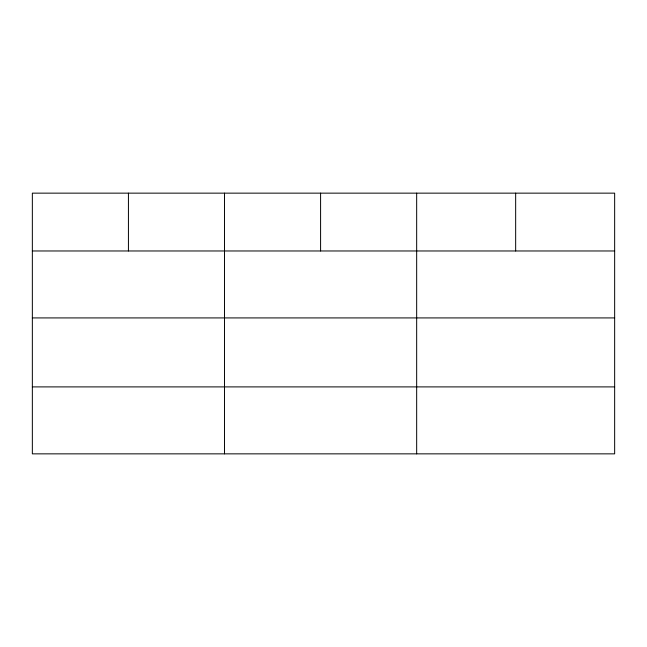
<?xml version="1.0" encoding="UTF-8"?>
<svg xmlns="http://www.w3.org/2000/svg" width="647" height="647" viewBox="0 0 647 647"><rect width="100%" height="100%" fill="white"/><g stroke="black" fill="none" stroke-linecap="round" stroke-linejoin="round"><path stroke-width="0.97" d="M614.65 317.92L614.65 193.146L32.35 193.146L32.35 453.854L614.65 453.854L614.65 317.92L32.35 317.92M32.35 250.971L614.65 250.971M32.35 386.898L614.65 386.898M515.659 193.146L515.659 250.971M416.668 193.146L416.668 453.854M320.588 193.146L320.588 250.971M224.509 193.146L224.509 453.854M128.429 193.146L128.429 250.971"/></g></svg>
